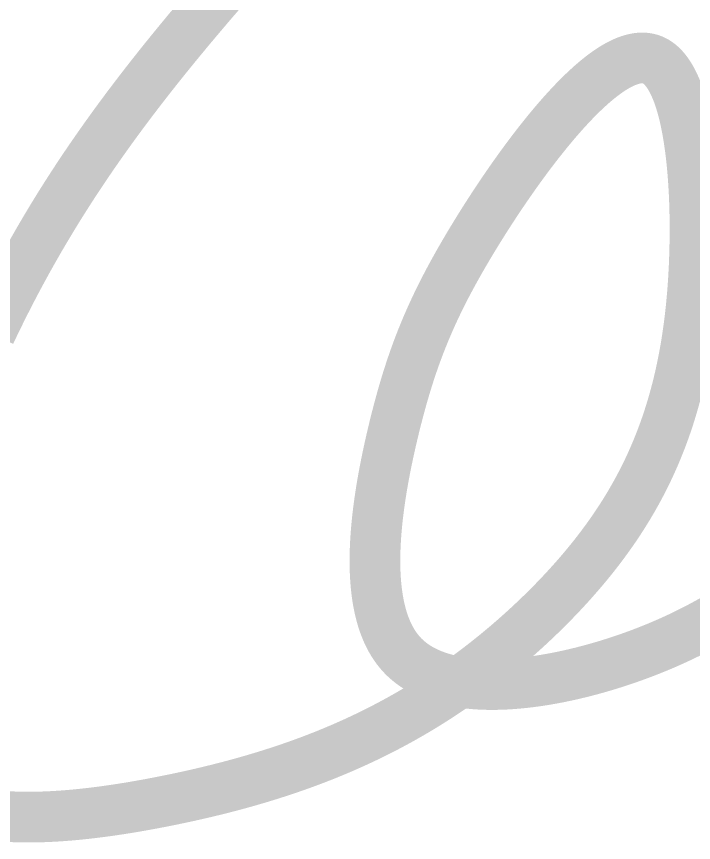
# Model space of a CAD drawing. Header units: inches. Extents: x 138 to 1256, y -84 to 787.
# Drawn here: x 1234.052 to 1236.4, y -19.232 to -16.368 of the extents above; entities that cross this region are included whole.
import ezdxf

# ---------------------------------------------------------------- set-up
doc = ezdxf.new("R2010")
doc.units = ezdxf.units.IN
doc.header["$MEASUREMENT"] = 0
doc.layers.add('ENTTNTHIETKE1', color=2, linetype='Continuous')
doc.layers.add('LC ISO', color=160, linetype='Continuous', lineweight=13)

# ---------------------------------------------------------------- blocks, each defined once
blk = doc.blocks.new('chu ki Toan')
at = {"layer": 'LC ISO', "const_width": 49}
for points in [[(2165.49, 1529.73), (2162.27, 1526.01), (2159.06, 1522.29), (2155.87, 1518.57), (2152.68, 1514.86), (2149.51, 1511.14), (2146.36, 1507.42), (2143.22, 1503.71), (2140.09, 1500), (2137.92, 1497.42), (2133.87, 1492.58), (2130.79, 1488.88), (2127.72, 1485.17), (2124.66, 1481.47), (2121.62, 1477.77), (2118.59, 1474.07), (2115.57, 1470.37), (2112.57, 1466.66), (2109.59, 1462.96), (2106.62, 1459.26), (2103.66, 1455.55), (2100.72, 1451.85), (2097.79, 1448.14), (2094.87, 1444.43), (2091.97, 1440.72), (2089.08, 1437), (2086.21, 1433.28), (2083.35, 1429.55), (2080.5, 1425.83), (2077.66, 1422.09), (2074.84, 1418.35), (2072.04, 1414.61), (2069.24, 1410.86), (2066.46, 1407.1), (2063.7, 1403.34), (2060.94, 1399.57), (2058.2, 1395.79), (2055.48, 1392.01), (2052.76, 1388.22), (2050.06, 1384.41), (2047.37, 1380.6), (2044.7, 1376.78), (2042.04, 1372.96), (2039.39, 1369.12), (2036.75, 1365.27), (2034.12, 1361.41), (2031.51, 1357.54), (2028.91, 1353.65), (2026.33, 1349.76), (2023.75, 1345.85), (2021.19, 1341.93), (2018.64, 1338), (2016.11, 1334.05), (2013.58, 1330.1), (2011.07, 1326.12), (2008.57, 1322.13), (2006.08, 1318.13), (2003.61, 1314.11), (2001.14, 1310.08), (1998.69, 1306.03), (1996.25, 1301.96), (1993.83, 1297.88), (1991.41, 1293.78), (1989, 1289.67), (1986.61, 1285.53), (1984.23, 1281.38), (1981.86, 1277.21), (1979.5, 1273.02), (1977.16, 1268.81), (1974.82, 1264.58), (1972.5, 1260.33), (1970.19, 1256.06), (1967.89, 1251.77), (1965.6, 1247.46), (1963.32, 1243.12), (1961.05, 1238.77), (1958.8, 1234.39), (1956.55, 1229.99), (1954.32, 1225.56), (1953.21, 1223.34), (1952.1, 1221.12), (1950.99, 1218.89), (1949.88, 1216.65), (1948.78, 1214.4), (1947.68, 1212.15), (1946.59, 1209.9), (1945.49, 1207.63), (1944.4, 1205.36), (1943.31, 1203.09), (1942.23, 1200.81), (1941.14, 1198.52)], [(1941.33, 732.7), (1942.55, 732.55), (1943.78, 732.42), (1945.01, 732.29), (1946.24, 732.16), (1947.49, 732.04), (1948.73, 731.92), (1949.98, 731.81), (1951.24, 731.71), (1952.5, 731.61), (1953.76, 731.52), (1955.03, 731.43), (1956.3, 731.35), (1957.58, 731.27), (1958.86, 731.2), (1961.43, 731.07), (1964.02, 730.96), (1966.63, 730.87), (1969.25, 730.8), (1971.88, 730.74), (1974.53, 730.71), (1977.19, 730.7), (1979.86, 730.7), (1982.55, 730.73), (1985.25, 730.77), (1987.96, 730.83), (1990.68, 730.9), (1993.41, 731), (1996.16, 731.11), (1998.91, 731.23), (2001.67, 731.38), (2004.44, 731.53), (2007.22, 731.71), (2010, 731.9), (2012.8, 732.1), (2015.6, 732.32), (2018.4, 732.55), (2021.21, 732.8), (2024.03, 733.06), (2026.85, 733.34), (2029.68, 733.63), (2032.51, 733.93), (2035.35, 734.24), (2038.18, 734.57), (2041.02, 734.9), (2043.87, 735.26), (2046.71, 735.62), (2049.56, 735.99), (2052.4, 736.37), (2055.25, 736.77), (2058.09, 737.17), (2060.94, 737.59), (2063.78, 738.01), (2066.62, 738.45), (2069.46, 738.89), (2072.3, 739.34), (2075.14, 739.8), (2077.97, 740.27), (2080.79, 740.75), (2083.62, 741.24), (2086.43, 741.73), (2089.25, 742.23), (2092.05, 742.74), (2094.85, 743.25), (2097.65, 743.77), (2100.43, 744.3), (2103.21, 744.83), (2105.98, 745.37), (2109.38, 746.04), (2111.49, 746.46), (2114.23, 747.01), (2116.97, 747.57), (2119.69, 748.13), (2122.41, 748.7), (2125.11, 749.27), (2127.81, 749.84), (2130.5, 750.43), (2133.18, 751.01), (2135.85, 751.61), (2138.51, 752.2), (2141.16, 752.81), (2143.8, 753.41), (2146.44, 754.03), (2149.06, 754.65), (2151.68, 755.27), (2154.29, 755.9), (2156.89, 756.53), (2159.48, 757.17), (2162.07, 757.82), (2164.64, 758.47), (2167.21, 759.12), (2169.77, 759.78), (2172.32, 760.45), (2174.86, 761.12), (2177.39, 761.8), (2179.92, 762.49), (2182.44, 763.17), (2184.95, 763.87), (2187.45, 764.57), (2189.94, 765.28), (2192.43, 765.99), (2194.91, 766.71), (2197.38, 767.43), (2199.84, 768.16), (2202.29, 768.9), (2204.74, 769.64), (2207.18, 770.39), (2209.61, 771.14), (2212.03, 771.9), (2214.45, 772.66), (2216.86, 773.44), (2219.26, 774.21), (2221.66, 775), (2224.04, 775.79), (2226.42, 776.58), (2228.8, 777.39), (2231.16, 778.2), (2233.52, 779.01), (2235.87, 779.83), (2238.22, 780.66), (2240.55, 781.49), (2242.89, 782.33), (2245.21, 783.18), (2247.53, 784.03), (2249.84, 784.89), (2252.14, 785.76), (2254.44, 786.63), (2256.73, 787.51), (2259.01, 788.4), (2261.29, 789.29), (2263.56, 790.19), (2265.82, 791.1), (2268.08, 792.01), (2270.33, 792.93), (2272.57, 793.86), (2274.81, 794.79), (2277.04, 795.73), (2279.27, 796.68), (2281.49, 797.63), (2283.7, 798.59), (2285.91, 799.56), (2288.11, 800.54), (2290.31, 801.52), (2292.5, 802.51), (2294.68, 803.5), (2296.86, 804.51), (2299.03, 805.52), (2301.2, 806.54), (2303.36, 807.56), (2305.51, 808.59), (2307.66, 809.63), (2309.81, 810.68), (2311.94, 811.73), (2314.08, 812.79), (2316.2, 813.86), (2318.33, 814.94), (2320.44, 816.02), (2322.56, 817.12), (2324.66, 818.21), (2326.76, 819.32), (2328.86, 820.44), (2330.95, 821.56), (2333.04, 822.69), (2335.12, 823.82), (2337.19, 824.97), (2339.26, 826.12), (2341.33, 827.28), (2343.39, 828.45), (2345.45, 829.63), (2347.5, 830.81), (2349.55, 832), (2351.59, 833.2), (2353.63, 834.41), (2355.66, 835.62), (2357.69, 836.85), (2359.71, 838.08), (2361.73, 839.32), (2363.75, 840.57), (2365.76, 841.82), (2367.76, 843.09), (2369.77, 844.36), (2371.77, 845.64), (2373.76, 846.93), (2375.75, 848.23), (2377.74, 849.53), (2379.72, 850.85), (2381.7, 852.17), (2383.67, 853.5), (2385.64, 854.84), (2387.61, 856.19), (2389.57, 857.54), (2391.53, 858.91), (2393.49, 860.28), (2395.44, 861.66), (2397.39, 863.05), (2399.33, 864.45), (2401.27, 865.86), (2403.21, 867.28), (2405.14, 868.7), (2407.08, 870.14), (2409, 871.58), (2410.93, 873.03), (2412.85, 874.49), (2414.77, 875.96), (2416.68, 877.44), (2418.59, 878.93), (2420.5, 880.42), (2422.41, 881.93), (2424.31, 883.44), (2426.21, 884.97), (2428.77, 887.04), (2430, 888.04), (2431.89, 889.59), (2433.78, 891.15), (2435.67, 892.72), (2437.55, 894.3), (2439.43, 895.88), (2441.3, 897.48), (2443.17, 899.08), (2445.04, 900.69), (2446.9, 902.31), (2448.76, 903.94), (2450.61, 905.57), (2452.46, 907.22), (2454.3, 908.87), (2456.14, 910.53), (2457.97, 912.19), (2459.8, 913.86), (2461.62, 915.54), (2463.44, 917.23), (2465.25, 918.93), (2467.05, 920.63), (2468.85, 922.33), (2470.64, 924.05), (2472.43, 925.77), (2474.2, 927.5), (2475.97, 929.23), (2477.74, 930.97), (2479.49, 932.72), (2481.24, 934.47), (2482.98, 936.22), (2484.72, 937.99), (2486.44, 939.76), (2488.16, 941.53), (2489.86, 943.31), (2491.56, 945.09), (2493.26, 946.88), (2494.94, 948.68), (2496.61, 950.48), (2498.27, 952.28), (2499.93, 954.09), (2501.57, 955.9), (2503.21, 957.72), (2504.83, 959.54), (2506.45, 961.37), (2508.05, 963.2), (2509.65, 965.03), (2511.23, 966.87), (2512.81, 968.71), (2514.37, 970.55), (2516.37, 972.94), (2517.46, 974.25), (2518.99, 976.11), (2520.5, 977.96), (2522.01, 979.83), (2523.51, 981.69), (2524.99, 983.56), (2526.46, 985.43), (2527.92, 987.31), (2529.37, 989.19), (2530.81, 991.07), (2532.23, 992.96), (2533.65, 994.86), (2535.05, 996.75), (2536.45, 998.66), (2537.83, 1000.56), (2539.2, 1002.47), (2540.56, 1004.39), (2541.91, 1006.31), (2543.24, 1008.24), (2544.57, 1010.17), (2545.88, 1012.1), (2547.18, 1014.05), (2548.47, 1015.99), (2549.75, 1017.94), (2551.02, 1019.9), (2552.28, 1021.86), (2553.53, 1023.83), (2554.76, 1025.81), (2555.98, 1027.79), (2557.2, 1029.78), (2558.4, 1031.77), (2559.59, 1033.77), (2560.77, 1035.77), (2561.93, 1037.78), (2563.09, 1039.8), (2564.23, 1041.83), (2565.37, 1043.86), (2566.49, 1045.9), (2567.6, 1047.94), (2568.7, 1049.99), (2569.79, 1052.05), (2570.87, 1054.12), (2571.93, 1056.19), (2572.99, 1058.27), (2574.03, 1060.36), (2575.07, 1062.46), (2576.09, 1064.56), (2577.1, 1066.67), (2578.1, 1068.79), (2579.08, 1070.91), (2580.06, 1073.05), (2581.02, 1075.19), (2581.98, 1077.34), (2582.92, 1079.5), (2583.85, 1081.67), (2584.77, 1083.85), (2585.68, 1086.03), (2586.58, 1088.22), (2587.47, 1090.42), (2588.34, 1092.64), (2589.21, 1094.86), (2590.06, 1097.08), (2590.9, 1099.32), (2591.73, 1101.57), (2592.55, 1103.83), (2593.36, 1106.09), (2594.16, 1108.37), (2594.95, 1110.65), (2595.72, 1112.95), (2596.49, 1115.25), (2597.24, 1117.57), (2597.98, 1119.89), (2598.71, 1122.23), (2599.43, 1124.57), (2600.14, 1126.93), (2600.84, 1129.29), (2601.52, 1131.67), (2602.2, 1134.05), (2602.86, 1136.45), (2603.51, 1138.86), (2604.15, 1141.28), (2604.78, 1143.71), (2605.4, 1146.15), (2606.01, 1148.6), (2606.61, 1151.06), (2607.19, 1153.54), (2607.77, 1156.02), (2608.33, 1158.52), (2608.88, 1161.03), (2609.43, 1163.55), (2609.96, 1166.08), (2610.47, 1168.63), (2610.98, 1171.19), (2611.48, 1173.75), (2611.96, 1176.33), (2612.44, 1178.93), (2612.9, 1181.53), (2613.36, 1184.15), (2613.8, 1186.78), (2614.23, 1189.42), (2614.65, 1192.08), (2615.05, 1194.75), (2615.45, 1197.43), (2615.84, 1200.13), (2616.21, 1202.83), (2616.58, 1205.56), (2616.93, 1208.29), (2617.27, 1211.04), (2617.6, 1213.8), (2617.92, 1216.57), (2618.23, 1219.36), (2618.53, 1222.17), (2618.81, 1224.98), (2619.09, 1227.81), (2619.35, 1230.66), (2619.6, 1233.52), (2619.85, 1236.39), (2620.08, 1239.28), (2620.3, 1242.18), (2620.51, 1245.09), (2620.7, 1248.03), (2620.89, 1250.97), (2621.07, 1253.93), (2621.23, 1256.91), (2621.39, 1259.9), (2621.53, 1262.9), (2621.64, 1265.54), (2621.78, 1268.96), (2621.89, 1272.01), (2621.99, 1275.08), (2622.08, 1278.15), (2622.15, 1281.24), (2622.21, 1284.33), (2622.27, 1287.44), (2622.3, 1290.55), (2622.33, 1293.66), (2622.35, 1296.79), (2622.35, 1299.91), (2622.34, 1303.04), (2622.31, 1306.17), (2622.28, 1309.3), (2622.23, 1312.44), (2622.16, 1315.57), (2622.09, 1318.69), (2622, 1321.82), (2621.89, 1324.93), (2621.78, 1328.05), (2621.64, 1331.15), (2621.5, 1334.25), (2621.34, 1337.33), (2621.16, 1340.41), (2620.97, 1343.48), (2620.77, 1346.53), (2620.55, 1349.57), (2620.31, 1352.59), (2620.06, 1355.6), (2619.8, 1358.59), (2619.52, 1361.56), (2619.22, 1364.51), (2619.07, 1365.98), (2618.91, 1367.44), (2618.75, 1368.9), (2618.58, 1370.35), (2618.41, 1371.8), (2618.24, 1373.24), (2618.06, 1374.67), (2617.88, 1376.1), (2617.69, 1377.52), (2617.5, 1378.94), (2617.3, 1380.35), (2617.1, 1381.75), (2616.9, 1383.15), (2616.69, 1384.53), (2616.48, 1385.92), (2616.27, 1387.29), (2616.04, 1388.66), (2615.82, 1390.02), (2615.59, 1391.37), (2615.36, 1392.71), (2615.12, 1394.05), (2614.88, 1395.38), (2614.63, 1396.7), (2614.38, 1398.01), (2614.13, 1399.31), (2613.87, 1400.6), (2613.6, 1401.89), (2613.33, 1403.17), (2613.06, 1404.43), (2612.78, 1405.69), (2612.5, 1406.94), (2612.22, 1408.18), (2611.92, 1409.41), (2611.63, 1410.63), (2611.33, 1411.84), (2611.02, 1413.04), (2610.71, 1414.23), (2610.4, 1415.41), (2610.08, 1416.58), (2609.76, 1417.73), (2609.43, 1418.88), (2609.09, 1420.02), (2608.76, 1421.14), (2608.41, 1422.26), (2608.07, 1423.36), (2607.71, 1424.45), (2607.36, 1425.53), (2606.99, 1426.6), (2606.63, 1427.66), (2606.26, 1428.7), (2605.88, 1429.74), (2605.5, 1430.76), (2605.11, 1431.76), (2604.72, 1432.76), (2604.32, 1433.74), (2603.92, 1434.71), (2603.51, 1435.67), (2603.1, 1436.61), (2602.69, 1437.54), (2602.26, 1438.46), (2601.84, 1439.36), (2601.4, 1440.25), (2600.97, 1441.13), (2600.53, 1441.99), (2600.08, 1442.84), (2599.62, 1443.67), (2599.17, 1444.49), (2598.7, 1445.3), (2598.24, 1446.09), (2597.76, 1446.86), (2597.28, 1447.62), (2596.8, 1448.37), (2596.31, 1449.1), (2595.81, 1449.81), (2595.31, 1450.51), (2594.81, 1451.19), (2594.3, 1451.86), (2593.78, 1452.51), (2593.26, 1453.15), (2592.73, 1453.77), (2592.2, 1454.37), (2591.66, 1454.96), (2591.12, 1455.53), (2590.57, 1456.08), (2590.01, 1456.62), (2589.45, 1457.14), (2588.88, 1457.64), (2588.31, 1458.13), (2587.73, 1458.59), (2587.15, 1459.04), (2586.56, 1459.48), (2585.97, 1459.89), (2585.37, 1460.29), (2584.76, 1460.66), (2584.15, 1461.02), (2583.53, 1461.37), (2582.91, 1461.69), (2582.28, 1461.99), (2581.47, 1462.35), (2581.01, 1462.54), (2580.36, 1462.79), (2579.71, 1463.02), (2579.05, 1463.23), (2578.38, 1463.42), (2577.72, 1463.59), (2577.04, 1463.75), (2576.36, 1463.88), (2575.68, 1464), (2574.98, 1464.1), (2574.29, 1464.18), (2573.59, 1464.25), (2572.88, 1464.29), (2572.17, 1464.32), (2571.45, 1464.33), (2570.73, 1464.33), (2570, 1464.31), (2569.27, 1464.27), (2568.53, 1464.21), (2567.79, 1464.13), (2567.04, 1464.04), (2566.29, 1463.94), (2565.54, 1463.81), (2564.77, 1463.67), (2564.01, 1463.52), (2563.24, 1463.34), (2562.47, 1463.15), (2561.69, 1462.95), (2560.9, 1462.73), (2560.12, 1462.49), (2559.32, 1462.24), (2558.53, 1461.97), (2557.73, 1461.69), (2556.92, 1461.39), (2556.12, 1461.08), (2555.3, 1460.75), (2554.49, 1460.41), (2553.67, 1460.05), (2552.84, 1459.67), (2552.01, 1459.29), (2551.18, 1458.89), (2550.35, 1458.47), (2549.51, 1458.04), (2548.67, 1457.59), (2547.82, 1457.14), (2546.97, 1456.66), (2546.12, 1456.18), (2545.26, 1455.68), (2544.4, 1455.16), (2543.54, 1454.64), (2542.67, 1454.1), (2541.8, 1453.54), (2540.93, 1452.98), (2540.06, 1452.4), (2539.18, 1451.81), (2538.3, 1451.2), (2537.41, 1450.58), (2536.53, 1449.95), (2535.64, 1449.31), (2534.74, 1448.66), (2533.85, 1447.99), (2532.95, 1447.31), (2532.05, 1446.62), (2531.15, 1445.92), (2530.24, 1445.2), (2529.33, 1444.48), (2528.42, 1443.74), (2527.51, 1442.99), (2526.6, 1442.23), (2525.68, 1441.46), (2524.76, 1440.68), (2523.84, 1439.88), (2522.92, 1439.08), (2521.99, 1438.27), (2521.06, 1437.44), (2520.14, 1436.61), (2519.21, 1435.76), (2518.27, 1434.9), (2517.34, 1434.04), (2516.4, 1433.16), (2515.46, 1432.28), (2514.53, 1431.38), (2513.58, 1430.48), (2512.64, 1429.56), (2511.7, 1428.64), (2510.75, 1427.7), (2509.81, 1426.76), (2508.86, 1425.81), (2507.91, 1424.85), (2506.96, 1423.88), (2506.01, 1422.9), (2505.06, 1421.91), (2504.11, 1420.92), (2503.15, 1419.92), (2502.2, 1418.9), (2501.24, 1417.88), (2500.29, 1416.86), (2499.33, 1415.82), (2498.37, 1414.78), (2497.41, 1413.73), (2496.45, 1412.67), (2495.5, 1411.6), (2494.54, 1410.53), (2493.58, 1409.45), (2492.62, 1408.36), (2491.65, 1407.26), (2490.69, 1406.16), (2489.73, 1405.05), (2488.77, 1403.94), (2486.85, 1401.69), (2484.92, 1399.41), (2483, 1397.12), (2481.08, 1394.79), (2479.16, 1392.45), (2477.24, 1390.08), (2475.33, 1387.7), (2473.41, 1385.29), (2471.5, 1382.86), (2469.6, 1380.42), (2467.69, 1377.96), (2465.8, 1375.49), (2463.9, 1373), (2462.01, 1370.49), (2460.13, 1367.97), (2458.25, 1365.44), (2456.38, 1362.9), (2454.52, 1360.35), (2452.67, 1357.79), (2450.82, 1355.22), (2448.98, 1352.64), (2447.15, 1350.06), (2445.32, 1347.47), (2443.51, 1344.87), (2441.71, 1342.27), (2439.91, 1339.67), (2438.13, 1337.06), (2436.36, 1334.46), (2434.6, 1331.85), (2432.85, 1329.25), (2431.12, 1326.64), (2429.4, 1324.04), (2427.69, 1321.45), (2425.99, 1318.85), (2424.31, 1316.26), (2422.64, 1313.68), (2420.99, 1311.11), (2419.35, 1308.54), (2417.73, 1305.98), (2416.13, 1303.43), (2414.54, 1300.9), (2412.97, 1298.37), (2411.42, 1295.86), (2409.88, 1293.36), (2408.37, 1290.87), (2406.49, 1287.77), (2405.39, 1285.95), (2403.93, 1283.51), (2402.49, 1281.09), (2401.07, 1278.68), (2399.66, 1276.29), (2398.28, 1273.91), (2396.91, 1271.55), (2395.56, 1269.2), (2394.23, 1266.86), (2392.91, 1264.54), (2391.62, 1262.23), (2390.34, 1259.93), (2389.07, 1257.64), (2387.83, 1255.36), (2386.6, 1253.09), (2385.38, 1250.83), (2384.18, 1248.59), (2383, 1246.35), (2381.83, 1244.12), (2380.68, 1241.89), (2379.54, 1239.68), (2378.42, 1237.47), (2377.32, 1235.27), (2376.22, 1233.08), (2375.14, 1230.89), (2374.08, 1228.71), (2373.03, 1226.53), (2371.99, 1224.35), (2370.97, 1222.19), (2369.96, 1220.02), (2368.96, 1217.86), (2367.97, 1215.7), (2367, 1213.54), (2366.04, 1211.39), (2365.09, 1209.23), (2364.16, 1207.08), (2363.23, 1204.93), (2362.32, 1202.78), (2361.42, 1200.63), (2360.53, 1198.47), (2359.65, 1196.32), (2358.78, 1194.16), (2357.92, 1192.01), (2357.07, 1189.85), (2356.23, 1187.68), (2355.4, 1185.52), (2354.58, 1183.35), (2353.77, 1181.17), (2352.97, 1178.99), (2352.18, 1176.81), (2351.39, 1174.62), (2350.62, 1172.42), (2349.85, 1170.22), (2349.09, 1168.01), (2348.34, 1165.79), (2347.59, 1163.56), (2346.86, 1161.33), (2346.13, 1159.09), (2345.41, 1156.83), (2344.69, 1154.57), (2343.98, 1152.3), (2343.28, 1150.02), (2342.58, 1147.73), (2341.89, 1145.42), (2341.21, 1143.11), (2340.53, 1140.78), (2339.85, 1138.44), (2339.18, 1136.08), (2338.52, 1133.71), (2337.86, 1131.33), (2337.2, 1128.93), (2336.55, 1126.52), (2335.9, 1124.09), (2335.26, 1121.65), (2334.62, 1119.19), (2333.98, 1116.71), (2333.35, 1114.22), (2332.72, 1111.71), (2332.21, 1109.67), (2331.46, 1106.63), (2330.84, 1104.07), (2330.22, 1101.48), (2329.61, 1098.88), (2329, 1096.27), (2328.39, 1093.64), (2327.79, 1091), (2327.19, 1088.34), (2326.61, 1085.67), (2326.02, 1082.98), (2325.45, 1080.29), (2324.88, 1077.58), (2324.32, 1074.87), (2323.76, 1072.14), (2323.22, 1069.41), (2322.69, 1066.66), (2322.16, 1063.91), (2321.65, 1061.16), (2321.14, 1058.39), (2320.65, 1055.62), (2320.16, 1052.85), (2319.69, 1050.07), (2319.23, 1047.29), (2318.79, 1044.5), (2318.36, 1041.72), (2317.94, 1038.93), (2317.53, 1036.14), (2317.14, 1033.35), (2316.76, 1030.56), (2316.4, 1027.77), (2316.05, 1024.98), (2315.72, 1022.2), (2315.41, 1019.41), (2315.11, 1016.64), (2314.84, 1013.86), (2314.57, 1011.09), (2314.33, 1008.33), (2314.11, 1005.58), (2313.9, 1002.83), (2313.72, 1000.09), (2313.55, 997.35), (2313.41, 994.63), (2313.28, 991.91), (2313.18, 989.21), (2313.1, 986.52), (2313.04, 983.84), (2313.02, 982.5), (2313, 981.17), (2312.99, 979.84), (2312.99, 978.52), (2312.99, 977.19), (2313, 975.87), (2313.01, 974.56), (2313.03, 973.25), (2313.06, 971.94), (2313.09, 970.64), (2313.13, 969.34), (2313.17, 968.04), (2313.22, 966.75), (2313.28, 965.46), (2313.34, 964.18), (2313.41, 962.9), (2313.49, 961.62), (2313.57, 960.35), (2313.66, 959.09), (2313.76, 957.83), (2313.86, 956.57), (2313.97, 955.32), (2314.09, 954.08), (2314.21, 952.84), (2314.35, 951.6), (2314.48, 950.37), (2314.63, 949.14), (2314.78, 947.92), (2314.94, 946.71), (2315.11, 945.5), (2315.28, 944.3), (2315.46, 943.1), (2315.65, 941.91), (2315.84, 940.72), (2316.05, 939.54), (2316.26, 938.37), (2316.48, 937.2), (2316.7, 936.04), (2316.94, 934.89), (2317.18, 933.74), (2317.43, 932.59), (2317.68, 931.46), (2317.95, 930.33), (2318.22, 929.21), (2318.5, 928.09), (2318.79, 926.98), (2319.09, 925.88), (2319.4, 924.79), (2319.71, 923.7), (2320.03, 922.62), (2320.36, 921.55), (2320.7, 920.48), (2321.05, 919.42), (2321.41, 918.37), (2321.77, 917.33), (2322.14, 916.29), (2322.53, 915.27), (2322.92, 914.25), (2323.32, 913.23), (2323.72, 912.23), (2324.14, 911.24), (2324.57, 910.25), (2325, 909.27), (2325.45, 908.3), (2325.9, 907.34), (2326.36, 906.38), (2326.84, 905.44), (2327.32, 904.5), (2327.81, 903.58), (2328.31, 902.66), (2328.82, 901.75), (2329.34, 900.85), (2329.86, 899.96), (2330.4, 899.07), (2330.95, 898.2), (2331.51, 897.34), (2332.07, 896.48), (2332.65, 895.64), (2333.24, 894.81), (2333.84, 893.98), (2334.44, 893.17), (2335.06, 892.36), (2335.69, 891.57), (2336.32, 890.78), (2336.97, 890.01), (2337.63, 889.24), (2338.3, 888.49), (2338.98, 887.74), (2339.64, 887.04), (2340.36, 886.29), (2341.07, 885.58), (2341.79, 884.87), (2342.52, 884.18), (2343.26, 883.5), (2344.01, 882.83), (2344.78, 882.17), (2345.55, 881.52), (2346.33, 880.88), (2347.12, 880.25), (2347.92, 879.63), (2348.73, 879.02), (2349.55, 878.42), (2350.37, 877.83), (2351.21, 877.25), (2352.06, 876.68), (2352.92, 876.12), (2353.78, 875.57), (2354.66, 875.03), (2355.54, 874.5), (2356.43, 873.98), (2357.33, 873.47), (2358.25, 872.97), (2359.16, 872.48), (2360.09, 872), (2361.03, 871.52), (2361.97, 871.06), (2362.93, 870.61), (2363.89, 870.16), (2364.86, 869.73), (2365.84, 869.3), (2366.82, 868.88), (2367.82, 868.48), (2368.82, 868.08), (2369.83, 867.69), (2370.85, 867.31), (2371.87, 866.94), (2372.9, 866.57), (2373.94, 866.22), (2374.99, 865.87), (2376.05, 865.54), (2377.11, 865.21), (2378.18, 864.89), (2379.26, 864.58), (2380.34, 864.28), (2381.43, 863.99), (2382.53, 863.71), (2383.64, 863.43), (2384.75, 863.16), (2385.87, 862.91), (2386.99, 862.66), (2388.12, 862.41), (2389.26, 862.18), (2390.41, 861.96), (2391.56, 861.74), (2392.71, 861.53), (2393.88, 861.33), (2395.05, 861.14), (2396.22, 860.95), (2397.4, 860.78), (2398.59, 860.61), (2399.78, 860.45), (2400.98, 860.29), (2402.19, 860.15), (2403.4, 860.01), (2404.61, 859.88), (2405.83, 859.76), (2407.06, 859.65), (2408.29, 859.54), (2409.53, 859.44), (2410.77, 859.35), (2412.01, 859.27), (2413.26, 859.19), (2414.52, 859.12), (2415.78, 859.06), (2417.05, 859), (2418.32, 858.96), (2419.59, 858.92), (2420.87, 858.88), (2422.16, 858.86), (2423.44, 858.84), (2424.74, 858.83), (2426.03, 858.82), (2427.33, 858.83), (2428.64, 858.84), (2429.94, 858.85), (2431.26, 858.88), (2432.57, 858.9), (2433.89, 858.94), (2435.22, 858.98), (2436.54, 859.03), (2437.87, 859.09), (2439.21, 859.15), (2440.54, 859.22), (2441.88, 859.3), (2443.23, 859.38), (2444.57, 859.47), (2445.92, 859.57), (2447.27, 859.67), (2448.63, 859.78), (2449.99, 859.89), (2451.35, 860.01), (2452.71, 860.14), (2454.08, 860.27), (2455.45, 860.41), (2458.19, 860.7), (2460.94, 861.02), (2463.7, 861.36), (2466.47, 861.72), (2469.25, 862.11), (2472.03, 862.52), (2474.82, 862.95), (2477.61, 863.4), (2480.41, 863.88), (2483.21, 864.37), (2486.01, 864.89), (2488.82, 865.42), (2491.63, 865.98), (2494.44, 866.55), (2497.25, 867.15), (2500.06, 867.76), (2502.87, 868.39), (2505.69, 869.04), (2508.49, 869.71), (2511.3, 870.39), (2514.11, 871.09), (2516.91, 871.81), (2519.7, 872.54), (2522.49, 873.29), (2525.28, 874.06), (2528.06, 874.84), (2530.84, 875.64), (2533.6, 876.45), (2536.36, 877.27), (2539.11, 878.11), (2541.85, 878.96), (2544.59, 879.83), (2547.31, 880.7), (2550.02, 881.59), (2552.72, 882.5), (2555.41, 883.41), (2558.08, 884.34), (2560.74, 885.27), (2563.39, 886.22), (2566.02, 887.18), (2568.64, 888.15), (2571.24, 889.12), (2573.83, 890.11), (2576.4, 891.11), (2578.95, 892.11), (2581.48, 893.13), (2584.75, 894.46), (2586.49, 895.18), (2588.96, 896.21), (2591.42, 897.25), (2593.85, 898.31), (2596.27, 899.36), (2598.67, 900.43), (2601.06, 901.5), (2603.42, 902.58), (2605.77, 903.67), (2608.1, 904.77), (2610.42, 905.87), (2612.72, 906.98), (2615, 908.1), (2617.27, 909.22), (2619.52, 910.36), (2621.76, 911.5), (2623.98, 912.64), (2626.2, 913.8), (2628.39, 914.96), (2630.58, 916.13), (2632.75, 917.31), (2634.91, 918.49), (2637.05, 919.68), (2639.19, 920.88), (2641.31, 922.09), (2643.43, 923.3), (2645.53, 924.52)]]:
    blk.add_lwpolyline(points, dxfattribs=at)
blk = doc.blocks.new('khung vpn')
at = {"layer": 'LC ISO', "xscale": 0.000601425, "yscale": 0.000601425, "zscale": 0.000601425}
blk.add_blockref('chu ki Toan', (52551.6761, -4224.86752), dxfattribs=at)

msp = doc.modelspace()

# ---------------------------------------------------------------- block references
at = {"layer": 'ENTTNTHIETKE1', "color": 6, "xscale": 5.965326529308613, "yscale": 5.965326529308613, "zscale": 5.965326529308613}
msp.add_blockref('khung vpn', (-312260.9105, 25180.9486), dxfattribs=at)

doc.saveas('drawing.dxf')
